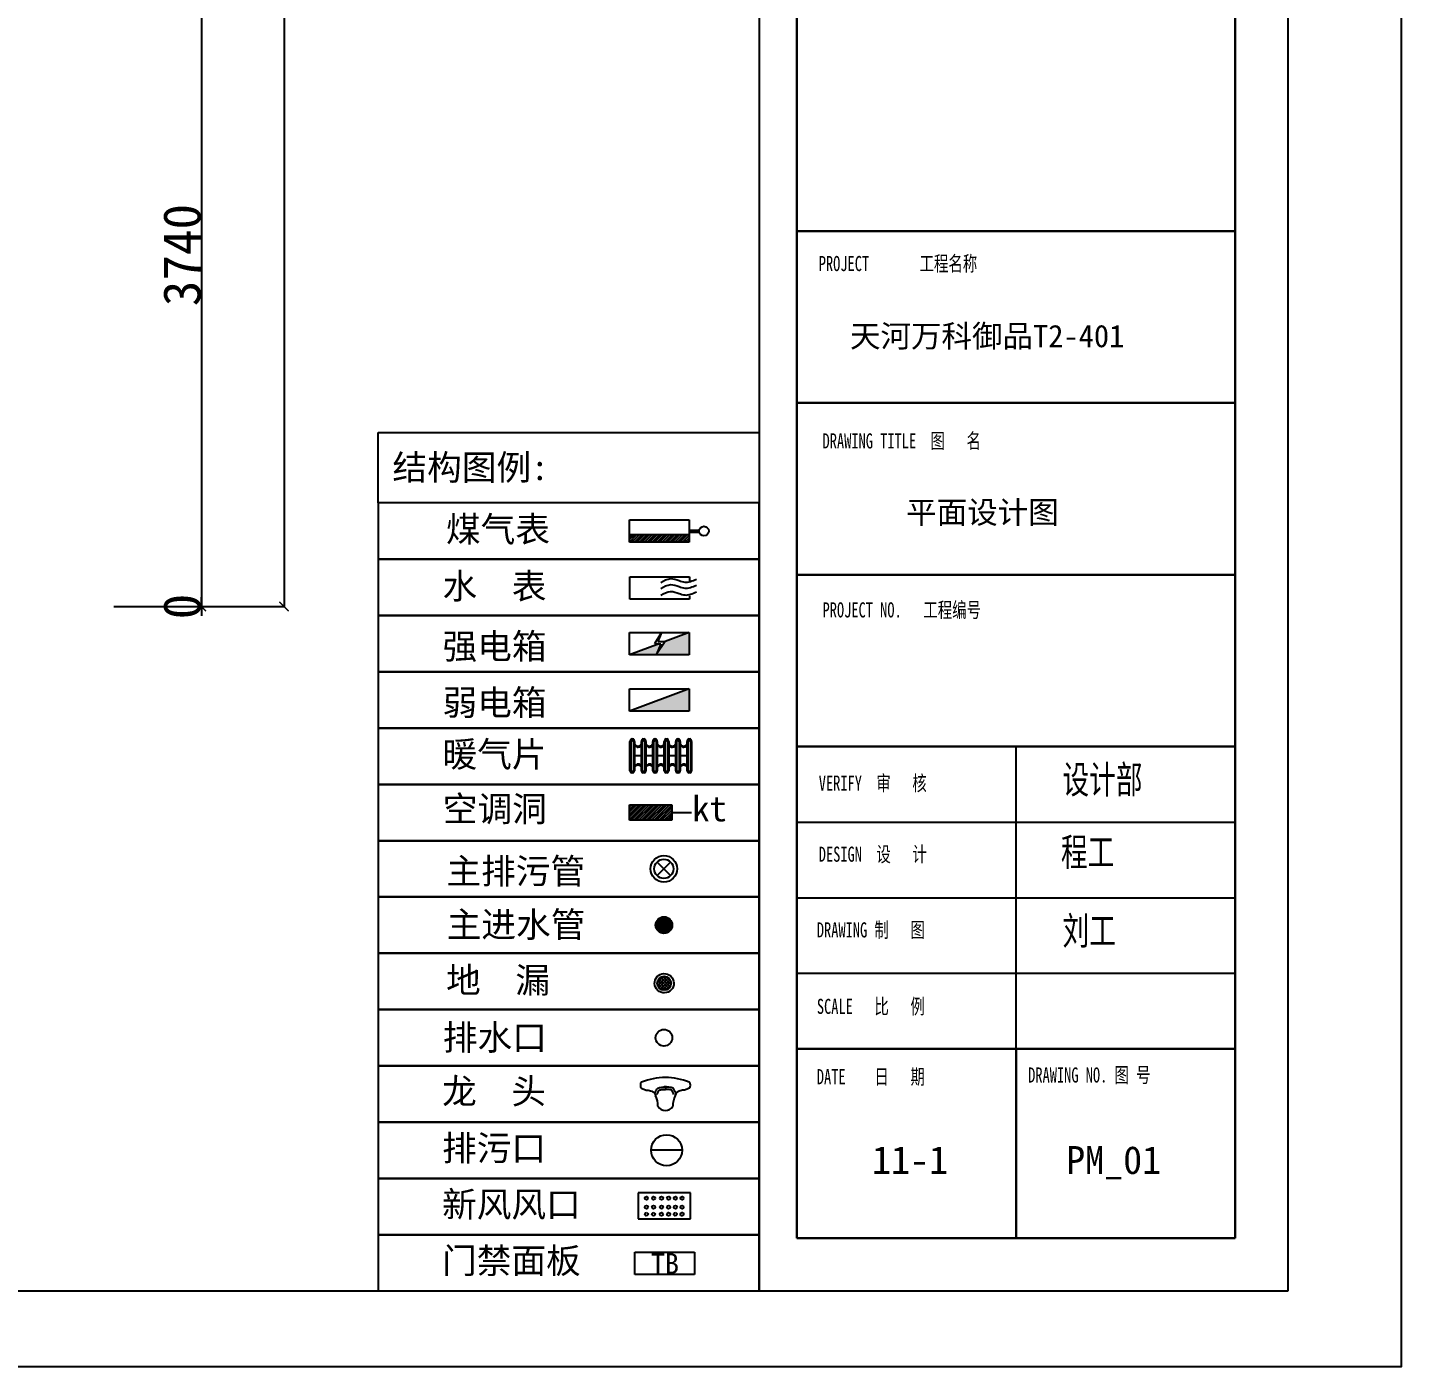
# Model space of a CAD drawing. Header units: millimetres. Extents: x -113526 to 211532, y -79714 to 28306.
# Drawn here: x 185401 to 192710, y -52428 to -45303 of the extents above; entities that cross this region are included whole.
import ezdxf

# ---------------------------------------------------------------- set-up
doc = ezdxf.new("R2010")
doc.units = ezdxf.units.MM
doc.header["$PDMODE"] = 35
for name, color, linetype in [('10线框', 8, 'Continuous'), ('1A- 图框图例', 4, 'Continuous'), ('文本层', 3, 'Continuous')]:
    doc.layers.add(name, color=color, linetype=linetype)
doc.styles.add('宋体', font='', dxfattribs={"width": 0.7})
doc.styles.add('标准', font='simhei.ttf')
doc.styles.add('黑体', font='simhei.ttf', dxfattribs={"width": 0.8})
doc.styles.get('宋体').set_extended_font_data('新宋体')
doc.dimstyles.new('50', dxfattribs={"dimtxt": 120, "dimasz": 50, "dimexe": 1, "dimexo": 1, "dimgap": 1, "dimtad": 1, "dimdec": 0, "dimtxsty": '标准', "dimblk": 'ARCHTICK', "dimcen": 0, "dimdle": 1, "dimclrd": 157, "dimclre": 157, "dimclrt": 40, "dimadec": 0, "dimazin": 0, "dimtfac": 1, "dimtdec": 0, "dimtix": 1, "dimtmove": 2, "dimatfit": 3, "dimldrblk": 'DOT', "dimfxl": 100, "dimarcsym": 0})

# ---------------------------------------------------------------- blocks, each defined once
blk = doc.blocks.new('图框')
at = {"layer": '10线框', "color": 4}
blk.add_lwpolyline([(320670.1, -86662.1), (301520.2, -86662.1), (301520.2, -100261.8), (320670.1, -100261.8)], close=True, dxfattribs=at)
blk = doc.blocks.new('shuibiao')
at = {"layer": '1A- 图框图例', "color": 8, "lineweight": -2}
for p, q in [((309794.5, -107742.9), (309794.5, -107626.6)), ((309794.5, -107626.6), (310104.8, -107626.6)), ((310104.8, -107626.6), (310104.8, -107647)), ((310104.8, -107725.5), (310104.8, -107742.9)), ((310104.8, -107742.9), (309794.5, -107742.9))]:
    blk.add_line(p, q, dxfattribs=at)
for points in [[(309954.3, -107655.6), (309971.3, -107646.1), (310002.4, -107628.6), (310045.7, -107644.4), (310089.8, -107660.5), (310119.6, -107647.5), (310139.8, -107638.7)], [(309954.3, -107686.8), (309971.3, -107677.3), (310002.4, -107659.8), (310045.7, -107675.7), (310089.8, -107691.7), (310119.6, -107678.7), (310139.8, -107670)], [(309954.3, -107722.2), (309971.3, -107712.7), (310002.4, -107695.2), (310045.7, -107711.1), (310089.8, -107727.1), (310119.6, -107714.1), (310139.8, -107705.3)]]:
    blk.add_open_spline(points, degree=3, knots=[0, 0, 0, 0, 0.898013, 1.646071, 2.131125, 3.143995, 3.143995, 3.143995, 3.143995], dxfattribs=at)
blk = doc.blocks.new('qiangdian')
at = {"layer": '1A- 图框图例'}
blk.add_hatch(color=8, dxfattribs=at).paths.add_polyline_path([(310102.5, -107915.9), (309977.4, -107962.8), (309930.7, -108031.7), (309955.2, -107974.2), (309947, -107974.2), (309792.2, -108032.2), (310102.5, -108032.2)])
at = {"layer": '1A- 图框图例', "color": 8}
for p, q in [((309792.2, -108032.2), (309792.2, -107915.9)), ((309792.2, -107915.9), (310102.5, -107915.9)), ((309958.1, -107916.7), (309922.2, -107974.2)), ((309958.1, -107916.7), (309940.3, -107962.7)), ((310102.5, -107915.9), (309977.4, -107962.8)), ((310102.5, -107915.9), (310102.5, -108032.2)), ((309947, -107974.2), (309792.2, -108032.2)), ((309922.2, -107974.2), (309955.2, -107974.2)), ((309977.5, -107962.7), (309930.7, -108031.7)), ((309955.2, -107974.2), (309930.7, -108031.7)), ((309940.3, -107962.7), (309977.5, -107962.7)), ((310102.5, -108032.2), (309792.2, -108032.2))]:
    blk.add_line(p, q, dxfattribs=at)
blk = doc.blocks.new('ruodian')
at = {"layer": '1A- 图框图例'}
blk.add_hatch(color=8, dxfattribs=at).paths.add_polyline_path([(310102.5, -108324.8), (310102.5, -108208.4), (309792.2, -108324.8)])
at = {"layer": '1A- 图框图例', "color": 8}
for p, q in [((309792.2, -108324.8), (309792.2, -108208.4)), ((309792.2, -108208.4), (310102.5, -108208.4)), ((310102.5, -108208.4), (309792.2, -108324.8)), ((310102.5, -108208.4), (310102.5, -108324.8)), ((310102.5, -108324.8), (309792.2, -108324.8))]:
    blk.add_line(p, q, dxfattribs=at)
blk = doc.blocks.new('nuanqipian')
at = {"layer": '1A- 图框图例', "color": 8}
for p, q in [((309794.8, -108635.3), (309794.8, -108483)), ((309800.4, -108635.3), (309800.4, -108483)), ((309804.1, -108468.1), (309808.8, -108468.1)), ((309804.1, -108473.7), (309808.8, -108473.7)), ((309812.5, -108483), (309812.5, -108635.3)), ((309818, -108483), (309818, -108635.3)), ((309854.3, -108635.3), (309854.3, -108483)), ((309859.8, -108635.3), (309859.8, -108483)), ((309863.5, -108468.1), (309868.2, -108468.1)), ((309863.5, -108473.7), (309868.2, -108473.7)), ((309871.9, -108483), (309871.9, -108635.3)), ((309877.5, -108483), (309877.5, -108635.3)), ((309913.7, -108635.3), (309913.7, -108483)), ((309919.3, -108635.3), (309919.3, -108483)), ((309923, -108468.1), (309927.6, -108468.1)), ((309923, -108473.7), (309927.6, -108473.7)), ((309931.3, -108483), (309931.3, -108635.3)), ((309936.9, -108483), (309936.9, -108635.3)), ((309973.1, -108635.3), (309973.1, -108483)), ((309978.7, -108635.3), (309978.7, -108483)), ((309982.4, -108468.1), (309987.1, -108468.1)), ((309982.4, -108473.7), (309987.1, -108473.7)), ((309990.8, -108483), (309990.8, -108635.3)), ((309996.4, -108483), (309996.4, -108635.3)), ((310032.6, -108635.3), (310032.6, -108483)), ((310038.1, -108635.3), (310038.1, -108483)), ((310041.9, -108468.1), (310046.5, -108468.1)), ((310041.9, -108473.7), (310046.5, -108473.7)), ((310050.2, -108483), (310050.2, -108635.3)), ((310055.8, -108483), (310055.8, -108635.3)), ((310092, -108635.3), (310092, -108483)), ((310097.6, -108635.3), (310097.6, -108483)), ((310101.3, -108468.1), (310105.9, -108468.1)), ((310101.3, -108473.7), (310105.9, -108473.7)), ((310109.7, -108483), (310109.7, -108635.3)), ((310115.2, -108483), (310115.2, -108635.3)), ((309818, -108555), (309854.3, -108555)), ((309877.5, -108555), (309913.7, -108555)), ((309936.9, -108555), (309973.1, -108555)), ((309996.4, -108555), (310032.6, -108555)), ((310055.8, -108555), (310092, -108555)), ((309808.8, -108639), (309804.1, -108639)), ((309808.8, -108644.6), (309804.1, -108644.6)), ((309868.2, -108639), (309863.5, -108639)), ((309868.2, -108644.6), (309863.5, -108644.6)), ((309927.6, -108639), (309923, -108639)), ((309927.6, -108644.6), (309923, -108644.6)), ((309987.1, -108639), (309982.4, -108639)), ((309987.1, -108644.6), (309982.4, -108644.6)), ((310046.5, -108639), (310041.9, -108639)), ((310046.5, -108644.6), (310041.9, -108644.6)), ((310105.9, -108639), (310101.3, -108639)), ((310105.9, -108644.6), (310101.3, -108644.6))]:
    blk.add_line(p, q, dxfattribs=at)
for centre, major_axis, start_param, end_param in [((309810.3, -108482.3), (10.9, 10.9), 1.195533, 2.399657), ((309812.4, -108482.4), (-10.5, 6), -0.29009, 0.56678), ((309802.6, -108482.3), (-10.9, 10.9), 3.883528, 5.087652), ((309800.4, -108482.4), (10.5, 6), -0.56678, 0.29009), ((309836.2, -108486.9), (19.3, 0), 3.499069, 5.925708), ((309837.1, -108490.7), (16.6, 13.1), 2.923076, 5.227564), ((309869.7, -108482.3), (10.9, 10.9), 1.195533, 2.399657), ((309871.9, -108482.4), (-10.5, 6), -0.29009, 0.56678), ((309862, -108482.3), (-10.9, 10.9), 3.883528, 5.087652), ((309859.9, -108482.4), (10.5, 6), -0.56678, 0.29009), ((309895.6, -108486.9), (19.3, 0), 3.499069, 5.925708), ((309896.5, -108490.7), (16.6, 13.1), 2.923076, 5.227564), ((309929.2, -108482.3), (10.9, 10.9), 1.195533, 2.399657), ((309931.3, -108482.4), (3.8, 11.4), 1.087385, 1.944255), ((309921.5, -108482.3), (-10.9, 10.9), 3.883528, 5.087652), ((309919.3, -108482.4), (10.5, 6), -0.56678, 0.29009), ((309955, -108486.9), (19.3, 0), 3.499069, 5.925708), ((309956, -108490.7), (16.6, 13.1), 2.923076, 5.227564), ((309988.6, -108482.3), (10.9, 10.9), 1.195533, 2.399657), ((309990.7, -108482.4), (3.8, 11.4), 1.087385, 1.944255), ((309980.9, -108482.3), (-10.9, 10.9), 3.883528, 5.087652), ((309978.8, -108482.4), (10.5, 6), -0.56678, 0.29009), ((310014.5, -108486.9), (19.3, 0), 3.499069, 5.925708), ((310015.4, -108490.7), (16.6, 13.1), 2.923076, 5.227564), ((310048, -108482.3), (10.9, 10.9), 1.195533, 2.399657), ((310050.2, -108482.4), (3.8, 11.4), 1.087385, 1.944255), ((310040.3, -108482.3), (-10.9, 10.9), 3.883528, 5.087652), ((310038.2, -108482.4), (10.5, 6), -0.56678, 0.29009), ((310073.9, -108486.9), (19.3, 0), 3.499069, 5.925708), ((310074.8, -108490.7), (16.6, 13.1), 2.923076, 5.227564), ((310107.5, -108482.3), (10.9, 10.9), 1.195533, 2.399657), ((310109.6, -108482.4), (3.8, 11.4), 1.087385, 1.944255), ((310099.8, -108482.3), (-10.9, 10.9), 3.883528, 5.087652), ((310097.6, -108482.4), (10.5, 6), -0.56678, 0.29009), ((309804.1, -108635.3), (6.57, 6.57), 2.356194, 3.926991), ((309804.1, -108635.3), (2.63, 2.63), 2.356194, 3.926991), ((309808.8, -108635.3), (-2.63, 2.63), 2.356194, 3.926991), ((309808.8, -108635.3), (-6.57, 6.57), 2.356194, 3.926991), ((309837.1, -108621.1), (-16.6, 13.1), 4.197214, 6.501702), ((309836.2, -108624.9), (-19.3, 0), 3.499069, 5.925709), ((309863.5, -108635.3), (6.57, 6.57), 2.356194, 3.926991), ((309863.5, -108635.3), (2.63, 2.63), 2.356194, 3.926991), ((309868.2, -108635.3), (-6.57, 6.57), 2.356194, 3.926991), ((309868.2, -108635.3), (-2.63, 2.63), 2.356194, 3.926991), ((309896.5, -108621.1), (-16.6, 13.1), 4.197214, 6.501702), ((309895.6, -108624.9), (-19.3, 0), 3.499069, 5.925709), ((309923, -108635.3), (6.57, 6.57), 2.356194, 3.926991), ((309923, -108635.3), (2.63, 2.63), 2.356194, 3.926991), ((309927.6, -108635.3), (-2.63, 2.63), 2.356194, 3.926991), ((309927.6, -108635.3), (-6.57, 6.57), 2.356194, 3.926991), ((309956, -108621.1), (-16.6, 13.1), 4.197214, 6.501702), ((309955, -108624.9), (-19.3, 0), 3.499069, 5.925709), ((309982.4, -108635.3), (6.57, 6.57), 2.356194, 3.926991), ((309982.4, -108635.3), (2.63, 2.63), 2.356194, 3.926991), ((309987.1, -108635.3), (-2.63, 2.63), 2.356194, 3.926991), ((309987.1, -108635.3), (-6.57, 6.57), 2.356194, 3.926991), ((310015.4, -108621.1), (-16.6, 13.1), 4.197214, 6.501702), ((310014.5, -108624.9), (-19.3, 0), 3.499069, 5.925709), ((310041.9, -108635.3), (6.57, 6.57), 2.356194, 3.926991), ((310041.9, -108635.3), (2.63, 2.63), 2.356194, 3.926991), ((310046.5, -108635.3), (-2.63, 2.63), 2.356194, 3.926991), ((310046.5, -108635.3), (-6.57, 6.57), 2.356194, 3.926991), ((310074.8, -108621.1), (-16.6, 13.1), 4.197214, 6.501702), ((310073.9, -108624.9), (-19.3, 0), 3.499069, 5.925709), ((310101.3, -108635.3), (6.57, 6.57), 2.356194, 3.926991), ((310101.3, -108635.3), (2.63, 2.63), 2.356194, 3.926991), ((310105.9, -108635.3), (-2.63, 2.63), 2.356194, 3.926991), ((310105.9, -108635.3), (-6.57, 6.57), 2.356194, 3.926991)]:
    blk.add_ellipse(centre, major_axis=major_axis, ratio=1, start_param=start_param, end_param=end_param, dxfattribs=at)
blk = doc.blocks.new('kongtiao')
at = {"layer": '1A- 图框图例'}
h = blk.add_hatch(dxfattribs=at)
h.set_pattern_fill('ANSI31', color=8, scale=0.048222, style=0)
h.set_pattern_definition([(45, (286062.4655, -98407.235), (-6.567561, 6.567561), [])])
h.paths.add_polyline_path([(310011.5, -108891.6), (310011.5, -108811.7), (309792.2, -108811.7), (309792.2, -108891.6)])
at = {"layer": '1A- 图框图例', "color": 8}
for p, q in [((309792.2, -108811.7), (310011.5, -108811.7)), ((309792.2, -108891.6), (309792.2, -108811.7)), ((310011.5, -108811.7), (310011.5, -108891.6)), ((310011.5, -108851.7), (310115.1, -108851.7)), ((310011.5, -108891.6), (309792.2, -108891.6))]:
    blk.add_line(p, q, dxfattribs=at)
at = {"layer": '1A- 图框图例', "color": 8, "style": '黑体'}
blk.add_text('kt', height=132.08, dxfattribs=at).set_placement((310118, -108897.5))
blk = doc.blocks.new('zhupaiwuguan')
at = {"layer": '1A- 图框图例', "color": 8}
for p, q in [((309898.5, -109179.5), (309969.1, -109108.9)), ((309969.1, -109179.5), (309898.5, -109108.9))]:
    blk.add_line(p, q, dxfattribs=at)
for major_axis, start_param, end_param in [((48.7, 48.7), 5.497787, 11.780972), ((-43, 25.4), 3.676174, 9.959359)]:
    blk.add_ellipse((309933.8, -109144.2), major_axis=major_axis, ratio=1, start_param=start_param, end_param=end_param, dxfattribs=at)
blk = doc.blocks.new('zhujinshuiguan')
at = {"layer": '1A- 图框图例'}
h = blk.add_hatch(color=8, dxfattribs=at)
edge = h.paths.add_edge_path()
edge.add_ellipse((309941.4, -109436.7), major_axis=(22.9, 36.8), ratio=1, start_angle=121.89151, end_angle=301.89151)
edge.add_ellipse((309941.4, -109436.7), major_axis=(-41.7, 11.8), ratio=1, start_angle=195.81177, end_angle=375.81177)
at = {"layer": '1A- 图框图例', "color": 8}
blk.add_ellipse((309941.4, -109436.7), major_axis=(30.6, 30.6), ratio=1, start_param=5.497787, end_param=11.780972, dxfattribs=at)
blk = doc.blocks.new('dilou')
at = {"layer": '1A- 图框图例'}
h = blk.add_hatch(dxfattribs=at)
h.set_pattern_fill('ANSI37', color=8, scale=0.058348, angle=270, style=0)
h.set_pattern_definition([(315, (291005.312, -102733.402), (7.946749, 7.946749), []), (45, (291005.312, -102733.402), (-7.946749, 7.946749), [])])
edge = h.paths.add_edge_path()
edge.add_ellipse((309972.7, -109739.1), major_axis=(31.3, 18.3), ratio=1, start_angle=-30.27207, end_angle=329.72793)
at = {"layer": '1A- 图框图例', "color": 8}
for major_axis, start_param, end_param in [((-46.8, 17.7), 3.503723361204044, 9.786908668383631), ((31.3, 18.3), -0.528347, 5.754838)]:
    blk.add_ellipse((309972.7, -109739.1), major_axis=major_axis, ratio=1, start_param=start_param, end_param=end_param, dxfattribs=at)
blk = doc.blocks.new('longtou')
at = {"layer": '1A- 图框图例', "color": 8}
for centre, major_axis, ratio, start_param, end_param in [((309950.9, -110550.7), (321.9, 0), 1, 1.176005, 1.965587), ((309843.1, -110268.9), (5.1, 21.7), 1, 1.036942, 2.569042), ((309950.9, -110278.9), (-5.77, 0), 0.641025, 3.141593, 9.424778), ((310058.7, -110268.9), (-21.8, 4.5), 1, 2.578586, 4.110686), ((309783.8, -110378.1), (-91, 91), 1, 3.923918, 4.380674), ((309951.1, -110356.4), (-31.5, 31.5), 1, 1.305015, 2.352055), ((309950.7, -110356.4), (42.5, 13.3), 1, 4.412858, 5.459898), ((310118, -110378.1), (-124, 34.2), 1, -0.184276, 0.27248)]:
    blk.add_ellipse(centre, major_axis=major_axis, ratio=ratio, start_param=start_param, end_param=end_param, dxfattribs=at)
for points, knots in [([(309827.1, -110284.4), (309832, -110287.2), (309842.8, -110293.4), (309863, -110294.8), (309884.2, -110300.6), (309897.4, -110309.7), (309899.4, -110321.7)], [0, 0, 0, 0, 6.766664, 14.904194, 24.480302, 31.51837, 31.51837, 31.51837, 31.51837]), ([(309896.1, -110311.8), (309897.9, -110307.5), (309901.4, -110298.8), (309908.3, -110284.6), (309924.4, -110279.2), (309936.7, -110279), (309943.5, -110279), (309945.1, -110279)], [1.586079, 1.586079, 1.586079, 1.586079, 7.277302, 12.994509, 19.878067, 26.209049, 28.109231, 28.109231, 28.109231, 28.109231]), ([(309907.7, -110316.4), (309908.2, -110315), (309908.7, -110313.7), (309910.4, -110309.6), (309911.5, -110306.9), (309912.9, -110303.7), (309913.2, -110303.2), (309913.7, -110302.1), (309913.9, -110301.6), (309914.6, -110300.1), (309915.1, -110299.3), (309915.9, -110298), (309916.2, -110297.5), (309916.8, -110296.7), (309917.1, -110296.3), (309917.5, -110295.9), (309917.6, -110295.8), (309917.9, -110295.5), (309918.1, -110295.4), (309918.6, -110295), (309919.1, -110294.8), (309920.7, -110293.9), (309922.1, -110293.4), (309924.9, -110292.6), (309926.2, -110292.3), (309928.8, -110291.9), (309930.1, -110291.8), (309933, -110291.5), (309934.6, -110291.5), (309937.4, -110291.4), (309938.6, -110291.4), (309940.9, -110291.4), (309942, -110291.4), (309944.1, -110291.4), (309945.2, -110291.4), (309947.8, -110291.4), (309949.3, -110291.4), (309950.9, -110291.4)], [1.586079, 1.586079, 1.586079, 1.586079, 3.415124, 3.415124, 7.073215, 7.073215, 7.86082, 7.86082, 8.648426, 8.648426, 10.223636, 10.223636, 11.410982, 11.410982, 12.686777, 12.686777, 13.352677, 13.352677, 14.018578, 14.018578, 15.350378, 15.350378, 18.186066, 18.186066, 20.190165, 20.190165, 22.194263, 22.194263, 24.41379, 24.41379, 25.96574, 25.96574, 27.279302, 27.279302, 28.592864, 28.592864, 30.44721, 30.44721, 30.44721, 30.44721]), ([(309994.1, -110316.4), (309993.6, -110315), (309993, -110313.7), (309991.4, -110309.6), (309990.3, -110306.9), (309988.9, -110303.7), (309988.6, -110303.2), (309988.1, -110302.1), (309987.9, -110301.6), (309987.2, -110300.1), (309986.7, -110299.3), (309985.9, -110298), (309985.6, -110297.5), (309985, -110296.7), (309984.7, -110296.3), (309984.3, -110295.9), (309984.2, -110295.8), (309983.9, -110295.5), (309983.7, -110295.4), (309983.2, -110295), (309982.7, -110294.8), (309981.1, -110293.9), (309979.7, -110293.4), (309976.9, -110292.6), (309975.6, -110292.3), (309973, -110291.9), (309971.7, -110291.8), (309968.8, -110291.5), (309967.2, -110291.5), (309964.3, -110291.4), (309963.1, -110291.4), (309960.9, -110291.4), (309959.8, -110291.4), (309957.7, -110291.4), (309956.6, -110291.4), (309954, -110291.4), (309952.5, -110291.4), (309950.9, -110291.4)], [1.586079, 1.586079, 1.586079, 1.586079, 3.415124, 3.415124, 7.073215, 7.073215, 7.86082, 7.86082, 8.648426, 8.648426, 10.223636, 10.223636, 11.410982, 11.410982, 12.686777, 12.686777, 13.352677, 13.352677, 14.018578, 14.018578, 15.350378, 15.350378, 18.186066, 18.186066, 20.190165, 20.190165, 22.194263, 22.194263, 24.41379, 24.41379, 25.96574, 25.96574, 27.279302, 27.279302, 28.592864, 28.592864, 30.44721, 30.44721, 30.44721, 30.44721]), ([(310005.6, -110311.8), (310003.9, -110307.5), (310000.4, -110298.8), (309993.4, -110284.6), (309977.4, -110279.2), (309965, -110279), (309958.2, -110279), (309956.6, -110279)], [1.586079, 1.586079, 1.586079, 1.586079, 7.277302, 12.994509, 19.878067, 26.209049, 28.135986, 28.135986, 28.135986, 28.135986]), ([(310074.7, -110284.4), (310069.8, -110287.2), (310059, -110293.4), (310038.8, -110294.8), (310017.6, -110300.6), (310004.4, -110309.7), (310002.4, -110321.7)], [0, 0, 0, 0, 6.766664, 14.904194, 24.480302, 31.51837, 31.51837, 31.51837, 31.51837])]:
    blk.add_open_spline(points, degree=3, knots=knots, dxfattribs=at)
blk = doc.blocks.new('paiwukou')
at = {"layer": '1A- 图框图例', "color": 8}
blk.add_line((310004.1, -110606.9), (309843.2, -110606.9), dxfattribs=at)
blk.add_ellipse((309923.6, -110606.9), major_axis=(56.9, 56.9), ratio=1, start_param=5.497787, end_param=11.780972, dxfattribs=at)
blk = doc.blocks.new('xinfengfengkou')
at = {"layer": '1A- 图框图例', "color": 8}
for p, q in [((309836.6, -110827.4), (309836.6, -110964.1)), ((310109.9, -110827.4), (309836.6, -110827.4)), ((310109.9, -110964.1), (310109.9, -110827.4)), ((309836.6, -110964.1), (310109.9, -110964.1))]:
    blk.add_line(p, q, dxfattribs=at)
for centre, major_axis, start_param, end_param in [((309880.3, -110855.9), (6.04, 6.04), 5.497787, 11.780972), ((309917.3, -110855.9), (6.04, 6.04), 5.497787, 11.780972), ((309958.4, -110855.9), (-8.53, 0.49), 3.198553491707949, 9.481738798887532), ((309995.4, -110855.9), (-8.53, 0.49), 3.198553491707949, 9.481738798887532), ((310030.7, -110855.9), (6.04, 6.04), 5.497787, 11.780972), ((310065.2, -110855.9), (-6.04, 6.04), 3.926991, 10.210176), ((309880.3, -110902.1), (6.04, 6.04), 5.497787, 11.780972), ((309880.3, -110939.1), (2.22, 8.25), -1.308232742229541, 4.974952564950043), ((309917.3, -110902.1), (6.04, 6.04), 5.497787, 11.780972), ((309917.3, -110939.1), (2.22, 8.25), -1.308232742229541, 4.974952564950043), ((309958.4, -110902.1), (-8.53, 0.49), 3.198553491707949, 9.481738798887532), ((309958.4, -110939.1), (-8.54, 0.3), 3.17676, 9.459945), ((309995.4, -110902.1), (-8.53, 0.49), 3.198553491707949, 9.481738798887532), ((309995.4, -110939.1), (-8.54, 0.3), 3.17676, 9.459945), ((310030.7, -110902.1), (6.04, 6.04), 5.497787, 11.780972), ((310030.7, -110939.1), (2.22, 8.25), -1.308232742229541, 4.974952564950043), ((310065.2, -110902.1), (-6.04, 6.04), 3.926991, 10.210176), ((310065.2, -110939.1), (-4.06, 7.52), 4.217410353429476, 10.50059566060906)]:
    blk.add_ellipse(centre, major_axis=major_axis, ratio=1, start_param=start_param, end_param=end_param, dxfattribs=at)
blk = doc.blocks.new('menjinmianba')
at = {"layer": '1A- 图框图例', "color": 8}
for p, q in [((309794.5, -111253.3), (309794.5, -111137)), ((309794.5, -111137), (310104.8, -111137)), ((310104.8, -111137), (310104.8, -111253.3)), ((310104.8, -111253.3), (309794.5, -111253.3))]:
    blk.add_line(p, q, dxfattribs=at)
at = {"layer": '1A- 图框图例', "color": 8, "style": '黑体'}
blk.add_text('TB', height=106.99, dxfattribs=at).set_placement((309877.8, -111249.4))
blk = doc.blocks.new('jiegoutuli')
at = {"layer": '1A- 图框图例', "color": 8}
for p, q in [((308486.1, -98862.3), (310465.7, -98862.3)), ((308486.1, -99228), (308486.1, -98862.3)), ((308486.1, -99228), (308486.1, -99520.5)), ((310465.7, -99228), (308486.1, -99228)), ((310465.7, -99228), (308486.1, -99228)), ((308486.1, -99520.5), (308486.1, -99813.1)), ((310465.7, -99520.5), (308486.1, -99520.5)), ((308486.1, -99520.5), (310465.7, -99520.5)), ((308486.1, -99813.1), (308486.1, -100105.6)), ((310465.7, -99813.1), (308486.1, -99813.1)), ((308486.1, -99813.1), (310465.7, -99813.1)), ((308486.1, -100105.6), (308486.1, -100398.1)), ((310465.7, -100105.6), (308486.1, -100105.6)), ((308486.1, -100105.6), (310465.7, -100105.6)), ((308486.1, -100398.1), (308486.1, -100690.7)), ((308486.1, -100398.1), (310465.7, -100398.1)), ((310465.7, -100398.1), (308486.1, -100398.1)), ((308486.1, -100690.7), (308486.1, -100983.2)), ((310465.7, -100690.7), (308486.1, -100690.7)), ((308486.1, -100690.7), (310465.7, -100690.7)), ((308486.1, -100983.2), (308486.1, -101275.7)), ((310465.7, -100983.2), (308486.1, -100983.2)), ((308486.1, -100983.2), (310465.7, -100983.2)), ((308486.1, -101275.7), (308486.1, -101568.3)), ((310465.7, -101275.7), (308486.1, -101275.7)), ((308486.1, -101275.7), (310465.7, -101275.7)), ((308486.1, -101568.3), (308486.1, -101860.8)), ((310465.7, -101568.3), (308486.1, -101568.3)), ((308486.1, -101568.3), (310465.7, -101568.3)), ((308486.1, -101860.8), (308486.1, -102153.3)), ((310465.7, -101860.8), (308486.1, -101860.8)), ((308486.1, -101860.8), (310465.7, -101860.8)), ((308486.1, -102153.3), (308486.1, -102445.9)), ((310465.7, -102153.3), (308486.1, -102153.3)), ((308486.1, -102153.3), (310465.7, -102153.3)), ((308486.1, -102445.9), (308486.1, -102738.4)), ((310465.7, -102445.9), (308486.1, -102445.9)), ((308486.1, -102445.9), (310465.7, -102445.9)), ((308486.1, -102738.4), (308486.1, -103030.9)), ((310465.7, -102738.4), (308486.1, -102738.4)), ((308486.1, -102738.4), (310465.7, -102738.4)), ((308486.1, -103030.9), (308486.1, -103323.5)), ((310465.7, -103030.9), (308486.1, -103030.9)), ((308486.1, -103030.9), (310465.7, -103030.9))]:
    blk.add_line(p, q, dxfattribs=at)
at = {"layer": '1A- 图框图例', "color": 8, "style": '黑体'}
for s, p in [('结构图例:', (308560.6, -99109)), ('煤气表', (308838.7, -99430.3)), ('水  表', (308820.7, -99726.3)), ('强电箱', (308820.7, -100038.8)), ('弱电箱', (308820.7, -100331.3)), ('暖气片', (308820.7, -100600)), ('空调洞', (308822.5, -100883.6)), ('主排污管', (308841.1, -101207.4)), ('主进水管', (308842.5, -101485.2)), ('地  漏', (308839.2, -101773.8)), ('排水口', (308822.5, -102071.5)), ('龙  头', (308818.4, -102351.2)), ('排污口', (308818.4, -102646.7)), ('新风风口', (308818.4, -102939.2)), ('门禁面板', (308818.4, -103231.8))]:
    blk.add_text(s, height=132.08, dxfattribs=at).set_placement(p)
blk = doc.blocks.new('meiqi')
at = {"layer": '1A- 图框图例'}
h = blk.add_hatch(dxfattribs=at)
h.set_pattern_fill('ANSI31', color=8, scale=0.048222, style=0)
h.set_pattern_definition([(45, (286088.866, -98502.425), (-6.567561, 6.567561), [])])
h.paths.add_polyline_path([(309792.2, -107409), (309792.2, -107447.2), (310102.5, -107447.2), (310102.5, -107409)])
at = {"layer": '1A- 图框图例', "color": 8}
for p, q in [((309792.2, -107330.8), (310102.5, -107330.8)), ((310102.5, -107330.8), (310102.5, -107447.2)), ((310102.5, -107409), (309792.2, -107409)), ((310102.5, -107447.2), (309792.2, -107447.2)), ((310102.5, -107384), (310154.4, -107384)), ((310102.5, -107394), (310154.4, -107394))]:
    blk.add_line(p, q, dxfattribs=at)
blk.add_ellipse((310178.9, -107389), major_axis=(24.8, 3.6), ratio=1, start_param=-0.143783, end_param=6.139402, dxfattribs=at)
blk = doc.blocks.new('dfgdf2g12df1g')
at = {"layer": '1A- 图框图例', "color": 8}
blk.add_line((307911.6, -98351.4), (307911.6, -98257.2), dxfattribs=at)
at = {"xscale": 0.8100000000013095, "yscale": 0.8100000000013095, "zscale": 0.8100000000013095}
blk.add_blockref('meiqi', (56980, -11319.2), dxfattribs=at)
blk = doc.blocks.new('wftwrfwe')
at = {"layer": '文本层', "color": 2, "style": '宋体'}
blk.add_text('11-1', height=190.62, dxfattribs=at).set_placement((198296.1, 48897.4))
at = {"layer": '文本层', "color": 2, "char_height": 190.62, "width": 1346.5, "attachment_point": 1, "style": '宋体'}
for s, insert in [('程工', (199584.8, 51189.6)), ('刘工', (199595.3, 50652.8))]:
    blk.add_mtext(s, dxfattribs=dict(at, insert=insert))
blk = doc.blocks.new('_ArchTick')
at = {"color": 0, "linetype": 'ByBlock', "const_width": 0.15}
blk.add_lwpolyline([(-0.5, -0.5), (0.5, 0.5)], dxfattribs=at)
blk = doc.blocks.new('*D608')
at = {"color": 157, "lineweight": -2, "ltscale": 200, "transparency": 16777216}
for p, q in [((185860.5, -44644.2), (186326.6, -44644.2)), ((186325.6, -44643.2), (186325.6, -48385.2)), ((185860.5, -48384.2), (186326.6, -48384.2))]:
    blk.add_line(p, q, dxfattribs=at)
at = {"layer": 'Defpoints', "color": 0, "ltscale": 200, "transparency": 16777216}
for p in [(185859.5, -44644.2), (185859.5, -48384.2), (186325.6, -48384.2)]:
    blk.add_point(p, dxfattribs=at)
at = {"color": 157, "lineweight": -2, "ltscale": 200, "transparency": 16777216, "xscale": 50, "yscale": 50, "zscale": 50}
for p, rotation in [((186325.6, -44644.2), 90), ((186325.6, -48384.2), 270)]:
    blk.add_blockref('_ArchTick', p, dxfattribs=dict(at, rotation=rotation))
at = {"color": 2, "ltscale": 200, "transparency": 16777216, "insert": (186223.5, -46514.2), "char_height": 200, "attachment_point": 5, "rotation": 90, "style": '标准'}
blk.add_mtext('3740', dxfattribs=at)
blk = doc.blocks.new('_Dot')
at = {"color": 0, "linetype": 'ByBlock', "lineweight": -2}
blk.add_line((-0.5, 0), (-1, 0), dxfattribs=at)
at = {"color": 0, "linetype": 'ByBlock', "const_width": 0.5}
blk.add_lwpolyline([(-0.25, 0, 1), (0.25, 0, 1)], format="xyb", close=True, dxfattribs=at)
blk = doc.blocks.new('DOT')
at = {"color": 0, "linetype": 'ByBlock'}
blk.add_line((-0.35, 0), (-1, 0), dxfattribs=at)
at = {"color": 0, "linetype": 'ByBlock', "const_width": 0.35}
blk.add_lwpolyline([(-0.175, 0, 1), (0.175, 0, 1)], format="xyb", close=True, dxfattribs=at)
blk = doc.blocks.new('*D609')
at = {"color": 157, "lineweight": -2, "ltscale": 200, "transparency": 16777216}
for p, q in [((185860.5, -48384.2), (186326.6, -48384.2)), ((185860.5, -48384.2), (186326.6, -48384.2)), ((186325.6, -48384.2), (186325.6, -48334.2)), ((186325.6, -48384.2), (186325.6, -48434.2)), ((186325.6, -48384.2), (186325.6, -48384.2))]:
    blk.add_line(p, q, dxfattribs=at)
at = {"layer": 'Defpoints', "color": 0, "ltscale": 200, "transparency": 16777216}
for p in [(185859.5, -48384.2), (185859.5, -48384.2), (186325.6, -48384.2)]:
    blk.add_point(p, dxfattribs=at)
at = {"color": 157, "lineweight": -2, "ltscale": 200, "transparency": 16777216, "xscale": 50, "yscale": 50, "zscale": 50}
for rotation in [270, 90]:
    blk.add_blockref('_ArchTick', (186325.6, -48384.2), dxfattribs=dict(at, rotation=rotation))
at = {"color": 2, "ltscale": 200, "transparency": 16777216, "insert": (186223.5, -48384.2), "char_height": 200, "attachment_point": 5, "rotation": 90, "style": '标准'}
blk.add_mtext('0', dxfattribs=at)
blk = doc.blocks.new('*D610')
at = {"color": 157, "lineweight": -2, "ltscale": 200, "transparency": 16777216}
for p, q in [((185860.5, -38344.2), (186766.5, -38344.2)), ((186765.5, -38343.2), (186765.5, -48385.2)), ((185860.5, -48384.2), (186766.5, -48384.2))]:
    blk.add_line(p, q, dxfattribs=at)
at = {"layer": 'Defpoints', "color": 0, "ltscale": 200, "transparency": 16777216}
for p in [(185859.5, -38344.2), (185859.5, -48384.2), (186765.5, -48384.2)]:
    blk.add_point(p, dxfattribs=at)
at = {"color": 157, "lineweight": -2, "ltscale": 200, "transparency": 16777216, "xscale": 50, "yscale": 50, "zscale": 50}
for p, rotation in [((186765.5, -38344.2), 90), ((186765.5, -48384.2), 270)]:
    blk.add_blockref('_ArchTick', p, dxfattribs=dict(at, rotation=rotation))
at = {"color": 2, "ltscale": 200, "transparency": 16777216, "insert": (186663.4, -43364.2), "char_height": 200, "attachment_point": 5, "rotation": 90, "style": '标准'}
blk.add_mtext('10040', dxfattribs=at)

msp = doc.modelspace()

# ---------------------------------------------------------------- linework, layer by layer
at = {"layer": '10线框'}
for p, q in [((189292.5, -35984), (189292.5, -52026)), ((192106.9, -52026), (192106.9, -35984)), ((192106.9, -52026), (192106.9, -35984)), ((189493.5, -36265.4), (189493.5, -51744.5)), ((189493.5, -46386.4), (191825.4, -46386.4)), ((189493.5, -46386.4), (191825.4, -46386.4)), ((189493.5, -47300.9), (191825.4, -47300.9)), ((189493.5, -47300.9), (191825.4, -47300.9)), ((189493.5, -47300.9), (191825.4, -47300.9)), ((189493.5, -47300.9), (191825.4, -47300.9)), ((189493.5, -47300.9), (191825.4, -47300.9)), ((189493.5, -47300.9), (191825.4, -47300.9)), ((189493.5, -48215.3), (191825.4, -48215.3)), ((189493.5, -48215.3), (191825.4, -48215.3)), ((190659.5, -50738), (190659.5, -49129.8)), ((190659.5, -50738), (190659.5, -49129.8)), ((189493.5, -49531.8), (191825.4, -49531.8)), ((189493.5, -49531.8), (191825.4, -49531.8)), ((189493.5, -49933.9), (191825.4, -49933.9)), ((189493.5, -49933.9), (191825.4, -49933.9)), ((189493.5, -50335.9), (191825.4, -50335.9)), ((189493.5, -50335.9), (191825.4, -50335.9)), ((189493.5, -50738), (191825.4, -50738)), ((189493.5, -50738), (191825.4, -50738)), ((191825.4, -51744.5), (189493.5, -51744.5)), ((191825.4, -51744.5), (189493.5, -51744.5)), ((169591.8, -52026), (192106.9, -52026))]:
    msp.add_line(p, q, dxfattribs=at)
at = {"layer": '10线框', "lineweight": 0}
for p, q in [((189493.5, -36265.4), (189493.5, -51744.5)), ((189493.5, -51744.5), (191825.4, -51744.5)), ((189493.5, -51744.5), (191825.4, -51744.5))]:
    msp.add_line(p, q, dxfattribs=at)
at = {"layer": '10线框', "lineweight": 30}
for p, q in [((189493.5, -51744.5), (189493.5, -36265.4)), ((191825.4, -36265.4), (191825.4, -51744.5)), ((191825.4, -36265.4), (191825.4, -51744.5)), ((189493.5, -46386.4), (191825.4, -46386.4)), ((189493.5, -46386.4), (191825.4, -46386.4)), ((189493.5, -47300.9), (191825.4, -47300.9)), ((189493.5, -47300.9), (191825.4, -47300.9)), ((189493.5, -48215.3), (191825.4, -48215.3)), ((189493.5, -48215.3), (191825.4, -48215.3)), ((189493.5, -49129.8), (191825.4, -49129.8)), ((189493.5, -49129.8), (191825.4, -49129.8)), ((189493.5, -50738), (191825.4, -50738)), ((189493.5, -50738), (191825.4, -50738)), ((190659.5, -50738), (190659.5, -51744.5)), ((190659.5, -50738), (190659.5, -51744.5)), ((191825.4, -51744.5), (189493.5, -51744.5)), ((191825.4, -51744.5), (189493.5, -51744.5))]:
    msp.add_line(p, q, dxfattribs=at)
at = {"layer": '1A- 图框图例', "color": 8}
for p, q in [((189292.5, -47459), (189292.5, -47833.3)), ((189292.5, -48132.8), (189292.5, -47833.3)), ((189292.5, -48432.3), (189292.5, -48132.8)), ((189292.5, -48731.8), (189292.5, -48432.3)), ((189292.5, -49031.2), (189292.5, -48731.8)), ((189292.5, -49330.7), (189292.5, -49031.2)), ((189292.5, -49630.2), (189292.5, -49330.7)), ((189292.5, -49929.7), (189292.5, -49630.2)), ((189292.5, -50229.1), (189292.5, -49929.7)), ((189292.5, -50528.6), (189292.5, -50229.1)), ((189292.5, -50828.1), (189292.5, -50528.6)), ((189292.5, -51127.6), (189292.5, -50828.1)), ((189292.5, -51427), (189292.5, -51127.6)), ((189292.5, -51726.5), (189292.5, -51427)), ((189292.5, -52026), (189292.5, -51726.5)), ((187265.9, -52026), (189292.5, -52026))]:
    msp.add_line(p, q, dxfattribs=at)
msp.add_ellipse((188786.5, -50678.4), major_axis=(31.4, 31.4), ratio=1, start_param=5.497787, end_param=11.780972, dxfattribs=at)

# ---------------------------------------------------------------- block references
for name, p, xscale, yscale, zscale in [('图框', (-204507.4, 71767.2), 1.238710232719313, 1.238710232704761, 1.238710232707264), ('jiegoutuli', (-128539.8, 53749.1), 1.023727465042612, 1.023727465042612, 1.023727465041254), ('dfgdf2g12df1g', (-200554.5, 76259.9), 1.263861067942344, 1.263861067956896, 1.263861067956018), ('shuibiao', (-128539.8, 61954), 1.023727465042612, 1.023727465042612, 1.023727465041254), ('qiangdian', (-128539.8, 61954), 1.023727465042612, 1.023727465042612, 1.023727465041254), ('ruodian', (-128539.8, 61954), 1.023727465042612, 1.023727465042612, 1.023727465041254), ('nuanqipian', (-128539.8, 61954), 1.023727465042612, 1.023727465042612, 1.023727465041254), ('kongtiao', (-128539.8, 61954), 1.023727465042612, 1.023727465042612, 1.023727465041254), ('wftwrfwe', (35259.4, -89534.5), 0.7798125465924386, 0.7798125465924386, 0.7798125465903067), ('zhupaiwuguan', (-128501.9, 61954), 1.023727465042612, 1.023727465042612, 1.023727465041254), ('zhujinshuiguan', (-128508.9, 61954), 1.023727465042612, 1.023727465042612, 1.023727465041254), ('dilou', (-128539.8, 61954), 1.023727465042612, 1.023727465042612, 1.023727465041254), ('longtou', (-128511.2, 61954), 1.023727465042612, 1.023727465042612, 1.023727465041254), ('paiwukou', (-128477, 61954), 1.023727465042612, 1.023727465042612, 1.023727465041254), ('xinfengfengkou', (-128539.8, 61954), 1.023727465042612, 1.023727465042612, 1.023727465041254), ('menjinmianba', (-128513.1, 61954), 1.023727465042612, 1.023727465042612, 1.023727465041254)]:
    msp.add_blockref(name, p, dxfattribs=dict(xscale=xscale, yscale=yscale, zscale=zscale))

# ---------------------------------------------------------------- texts
at = {"layer": '10线框', "char_height": 80.411, "attachment_point": 1, "style": '宋体'}
for s, insert, width in [('PROJECT       工程名称', (189609.8, -46519.1), 1311.971), ('PROJECT       工程名称', (189609.8, -46519.1), 1311.971), ('DRAWING TITLE  图   名', (189630.1, -47462.8), 1302.59), ('DRAWING TITLE  图   名', (189630.1, -47462.8), 1302.59), ('PROJECT NO.   工程编号', (189630.1, -48361.9), 1310.564), ('PROJECT NO.   工程编号', (189630.1, -48361.9), 1310.564), ('VERIFY  审   核', (189609.8, -49283.5), 891.69), ('VERIFY  审   核', (189609.8, -49283.5), 891.69), ('DESIGN  设   计', (189609.8, -49661.8), 892.628), ('DESIGN  设   计', (189609.8, -49661.8), 892.628), ('DRAWING 制   图', (189599.7, -50064.6), 885.123), ('DRAWING 制   图', (189599.7, -50064.6), 885.123), ('SCALE   比   例', (189599.7, -50471.5), 885.592), ('SCALE   比   例', (189599.7, -50471.5), 885.592), ('DATE    日   期 ', (189599.7, -50845.8), 890.283), ('DATE    日   期 ', (189599.7, -50845.8), 890.283), ('DRAWING NO. 图 号', (190723.8, -50836.6), 1010.363), ('DRAWING NO. 图 号', (190723.8, -50836.6), 1010.363)]:
    msp.add_mtext(s, dxfattribs=dict(at, insert=insert, width=width))
at = {"layer": '文本层', "color": 2, "style": '宋体'}
for s, height, p in [('天河万科御品T2-401', 118.986, (189776, -47004.5, 0)), ('平面设计图', 118.99, (190074.9, -47942.2, 0)), ('PM_01', 148.65, (190925.8, -51403.7))]:
    msp.add_text(s, height=height, dxfattribs=at).set_placement(p)
at = {"layer": '文本层', "color": 2, "insert": (190906.3, -49230.5), "char_height": 148.65, "width": 1050.017, "attachment_point": 1, "style": '宋体'}
msp.add_mtext('设计部', dxfattribs=at)

# ---------------------------------------------------------------- dimensions: what is measured, and where the dimension line sits
at = {"ltscale": 200}
for base, p1, p2, picture, middle in [((186765.5, -48384.2), (185859.5, -38344.2), (185859.5, -48384.2), '*D610', (186663.4, -43364.2)), ((186325.6, -48384.2), (185859.5, -44644.2), (185859.5, -48384.2), '*D608', (186223.5, -46514.2)), ((186325.5930421, -48384.1523596), (185859.4940421, -48384.1523596), (185859.4940421, -48384.1523596), '*D609', (186223.4694466, -48384.1523596))]:
    dim = msp.add_linear_dim(base=base, p1=p1, p2=p2, angle=270, dimstyle='50', override={"dimtxt": 200, "dimclrt": 2, "dimldrblk": 'DOT'}, dxfattribs=at)
    dim.commit()
    dim.dimension.update_dxf_attribs({"geometry": picture, "text_midpoint": middle})

doc.saveas('drawing.dxf')
